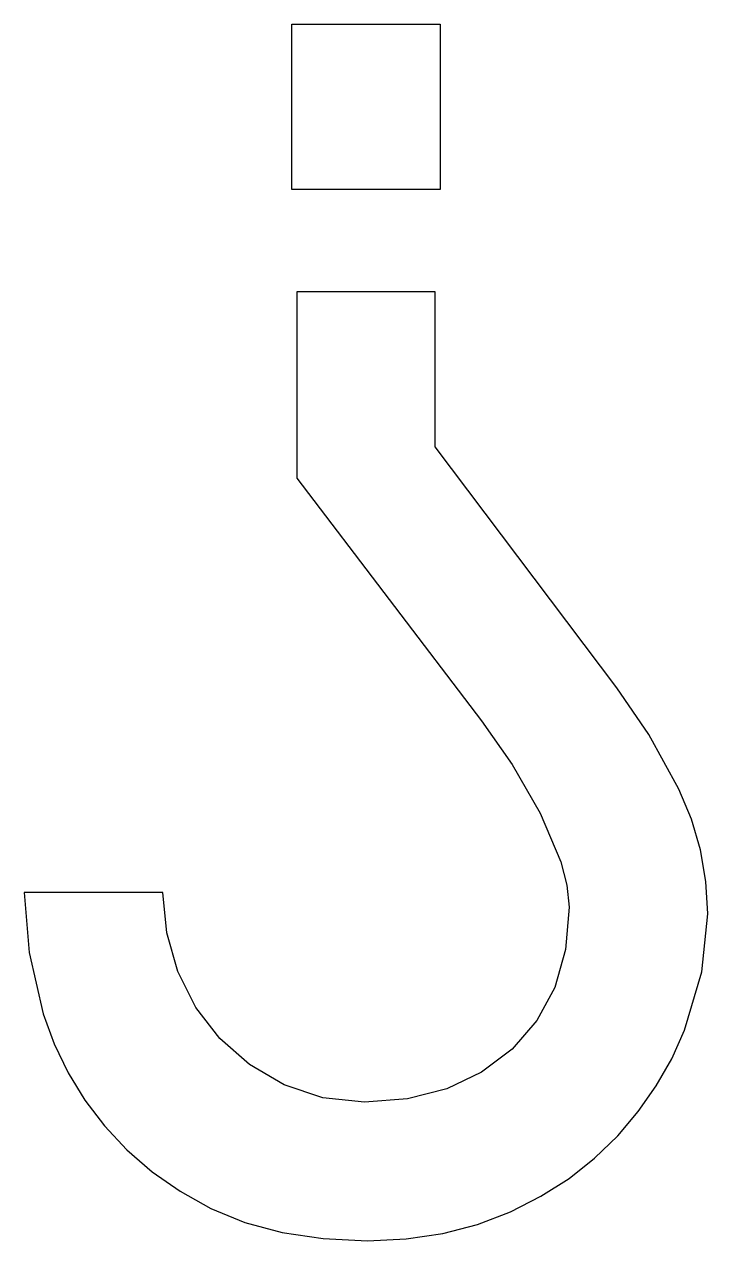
# Model space of a CAD drawing. Extents: x 0.6 to 6.3, y -3.4 to 6.8.
import ezdxf

# ---------------------------------------------------------------- set-up
doc = ezdxf.new("R2010")
doc.units = 0
doc.layers.get('0').update_dxf_attribs({"linetype": 'CONTINUOUS'})

msp = doc.modelspace()

# ---------------------------------------------------------------- linework, layer by layer
at = {"color": 0}
for p, q in [((2.81944, 5.44444), (2.81944, 6.83333)), ((2.81944, 6.83333), (4.06944, 6.83333)), ((4.06944, 6.83333), (4.06944, 5.44444)), ((4.06944, 5.44444), (2.81944, 5.44444)), ((4.02778, 4.58333), (2.86111, 4.58333)), ((2.86111, 4.58333), (2.86111, 3.01389)), ((4.02778, 3.27778), (4.02778, 4.58333)), ((5.55556, 1.25), (4.02778, 3.27778)), ((2.86111, 3.01389), (4.41667, 0.972222)), ((5.8246, 0.855957), (5.55556, 1.25)), ((4.41667, 0.972222), (4.67361, 0.604167)), ((6.07639, 0.395833), (5.8246, 0.855957)), ((4.67361, 0.604167), (4.90972, 0.194444)), ((6.18272, 0.1454), (6.07639, 0.395833)), ((4.90972, 0.194444), (5.08333, -0.215278)), ((6.25868, -0.112847), (6.18272, 0.1454)), ((6.30425, -0.378851), (6.25868, -0.112847)), ((5.08333, -0.215278), (5.13536, -0.411458)), ((6.31944, -0.652778), (6.30425, -0.378851)), ((1.73611, -0.472222), (0.569444, -0.472222)), ((0.569444, -0.472222), (0.609321, -0.977431)), ((1.76736, -0.8125), (1.73611, -0.472222)), ((5.13536, -0.411458), (5.15278, -0.597222)), ((5.15278, -0.597222), (5.12283, -0.953125)), ((6.27078, -1.14057), (6.31944, -0.652778)), ((1.86111, -1.13889), (1.76736, -0.8125)), ((0.609321, -0.977431), (0.729167, -1.49306)), ((5.12283, -0.953125), (5.03299, -1.27083)), ((2.01215, -1.43918), (1.86111, -1.13889)), ((6.125, -1.63194), (6.27078, -1.14057)), ((5.03299, -1.27083), (4.88325, -1.55035)), ((0.729167, -1.49306), (0.821181, -1.74739)), ((2.21528, -1.70139), (2.01215, -1.43918)), ((4.88325, -1.55035), (4.67361, -1.79167)), ((6.01693, -1.87239), (6.125, -1.63194)), ((2.46528, -1.92014), (2.21528, -1.70139)), ((0.821181, -1.74739), (0.9375, -1.98958)), ((4.67361, -1.79167), (4.41624, -1.98606)), ((2.75694, -2.09028), (2.46528, -1.92014)), ((5.88715, -2.10069), (6.01693, -1.87239)), ((0.9375, -1.98958), (1.07813, -2.21961)), ((4.41624, -1.98606), (4.12326, -2.12494)), ((3.0816, -2.19965), (2.75694, -2.09028)), ((4.12326, -2.12494), (3.79471, -2.20828)), ((5.73568, -2.31683), (5.88715, -2.10069)), ((1.07813, -2.21961), (1.24306, -2.4375)), ((3.43056, -2.23611), (3.0816, -2.19965)), ((3.79471, -2.20828), (3.43056, -2.23611)), ((5.5625, -2.52083), (5.73568, -2.31683)), ((1.24306, -2.4375), (1.43186, -2.63971)), ((5.368, -2.70915), (5.5625, -2.52083)), ((1.43186, -2.63971), (1.6441, -2.82286)), ((5.15278, -2.87842), (5.368, -2.70915)), ((1.6441, -2.82286), (1.87978, -2.98693)), ((4.91667, -3.0286), (5.15278, -2.87842)), ((1.87978, -2.98693), (2.13889, -3.13194)), ((4.65972, -3.15972), (4.91667, -3.0286)), ((2.13889, -3.13194), (2.42447, -3.25043)), ((4.38406, -3.26606), (4.65972, -3.15972)), ((2.42447, -3.25043), (2.73958, -3.33507)), ((4.09196, -3.34201), (4.38406, -3.26606)), ((2.73958, -3.33507), (3.08419, -3.38585)), ((3.78336, -3.38758), (4.09196, -3.34201)), ((3.08419, -3.38585), (3.45833, -3.40278)), ((3.45833, -3.40278), (3.78336, -3.38758))]:
    msp.add_line(p, q, dxfattribs=at)

doc.saveas('drawing.dxf')
